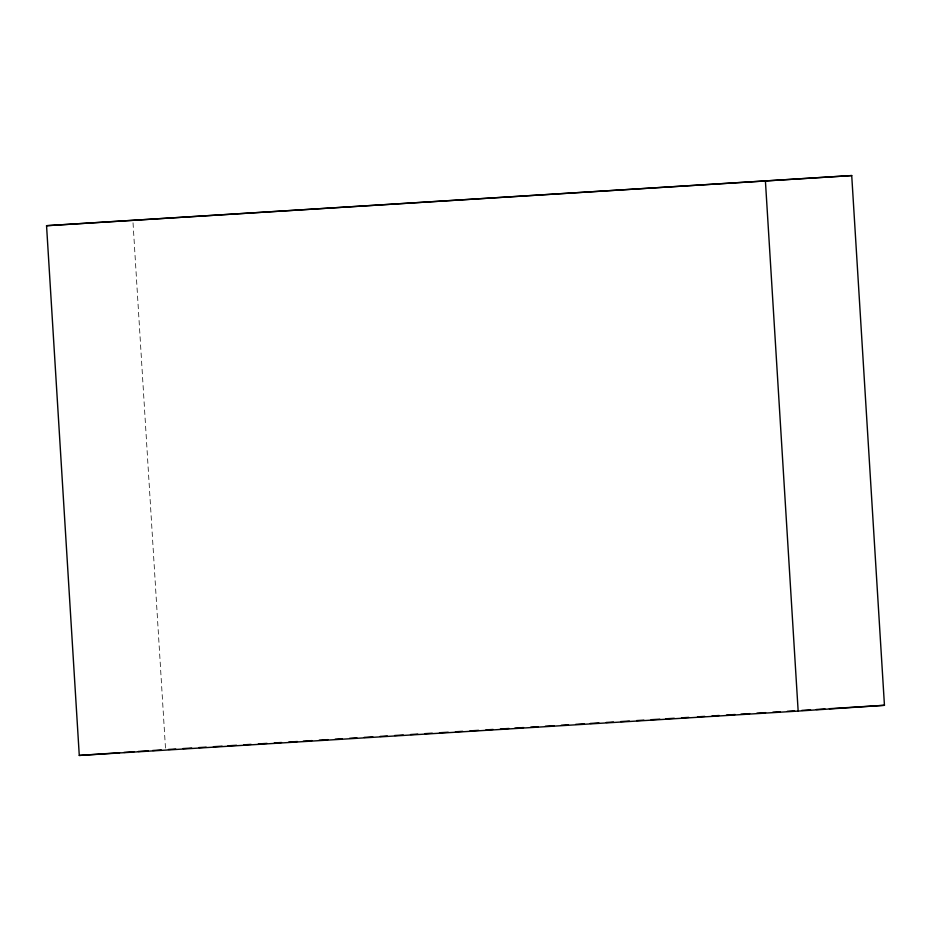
<?xml version="1.0" encoding="UTF-8"?>
<svg xmlns="http://www.w3.org/2000/svg" width="931" height="931" viewBox="0 0 931 931"><rect width="100%" height="100%" fill="white"/><g stroke="black" fill="none" stroke-linecap="round" stroke-linejoin="round"><path stroke-width="0.7" stroke-dasharray="4.66 3.49" d="M133.028 222.812L165.485 748.198"/><path stroke-width="1.4" d="M46.55 225.698L851.725 175.563L884.45 705.302L798.158 711.086L79.275 755.437L46.55 225.698L851.725 175.563M79.275 755.437L119.552 752.737M123.858 752.446L133.936 751.771M138.242 751.48L148.308 750.817M152.626 750.526L161.261 749.944M168.476 749.478L175.715 749.024M182.965 748.582L191.658 748.047M198.908 747.593L206.158 747.151M213.397 746.709L222.102 746.173M227.897 745.812L236.59 745.277M243.841 744.823L251.079 744.381M258.329 743.927L267.022 743.392M274.273 742.95L281.523 742.496M288.761 742.054L297.466 741.518M303.262 741.157L311.955 740.622M319.205 740.18L327.898 739.645M335.148 739.191L342.387 738.749M349.637 738.295L356.887 737.852M364.137 737.41L372.831 736.863M380.081 736.421L387.319 735.979M394.569 735.525L403.263 734.99M410.513 734.547L417.763 734.093M425.002 733.651L432.252 733.197M439.502 732.755L448.195 732.22M455.445 731.778L462.684 731.324M469.934 730.882L478.627 730.346M485.877 729.892L493.127 729.45M500.378 728.996L509.071 728.461M514.866 728.112L523.559 727.565M530.81 727.123L538.06 726.68M545.298 726.227L554.003 725.691M561.242 725.249L568.492 724.795M575.742 724.353L584.435 723.818M590.231 723.457L598.924 722.922M606.174 722.479L613.424 722.025M620.663 721.583L629.368 721.048M636.606 720.594L643.856 720.152M651.106 719.698L659.8 719.163M665.595 718.813L674.288 718.267M681.539 717.824L688.789 717.382M697.482 716.835L704.732 716.393M711.982 715.951L719.221 715.497M726.471 715.055L735.164 714.519M740.96 714.158L749.664 713.623M756.903 713.169L765.608 712.634M772.846 712.192L780.097 711.75M787.347 711.296L794.585 710.853M801.835 710.4L810.529 709.864M816.336 709.503L825.029 708.968M829.37 708.7L884.45 705.302M765.433 181.347L798.158 711.086"/></g></svg>
